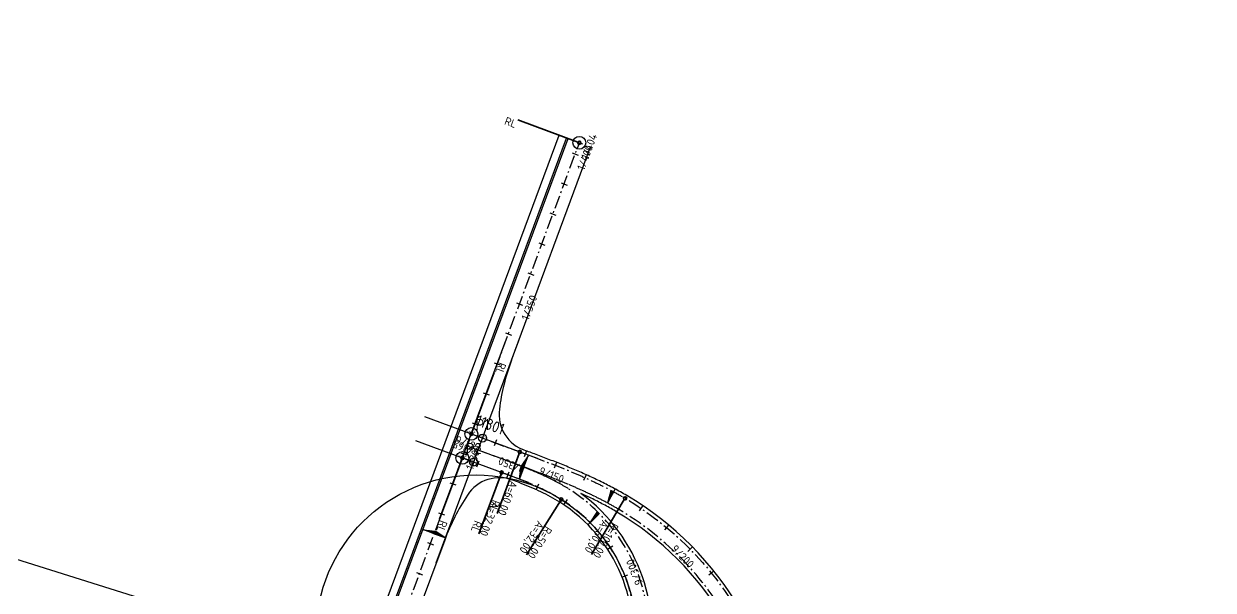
# Model space of a CAD drawing. Header units: metres. Extents: x 162815 to 178081, y 6220705 to 6240819.
# Drawn here: x 168118.8 to 168490.4, y 6228866.2 to 6229043.4 of the extents above; entities that cross this region are included whole.
import ezdxf
from ezdxf.enums import TextEntityAlignment as Align

# ---------------------------------------------------------------- set-up
doc = ezdxf.new("R2010")
doc.units = ezdxf.units.M
doc.linetypes.add('BH90-VAGMITT', pattern=[6.7, 4.2, -1, 0.5, -1])
doc.layers.get('Defpoints').update_dxf_attribs({"color": 5})
for name, color, linetype in [('00_tvångpunkter', 2, 'Continuous'), ('M-31-Centrumlinje', 4, 'BH90-VAGMITT'), ('M-31-Linjenamn', 3, 'Continuous'), ('M-312A', 3, 'Continuous'), ('M-32-Sektionering_markering', 3, 'Continuous'), ('M-32-Sektionering_text', 1, 'Continuous'), ('M-32-TP_text', 1, 'Continuous'), ('Skevningsdiagram', 1, 'Continuous')]:
    doc.layers.add(name, color=color, linetype=linetype)
doc.layers.add('M-32-TP_markering', color=3, linetype='Continuous', lineweight=35)
doc.styles.add('Iso', font='iso.shx')
doc.styles.add('ISO35', font='iso3098.shx')
doc.styles.add('ISO50', font='iso3098.shx', dxfattribs={"height": 5})
doc.styles.add('P_ISO_35', font='ISO', dxfattribs={"height": 3.5})
doc.dimstyles.new('BH90$0', dxfattribs={"dimtxt": 2.5, "dimasz": 2, "dimexe": 1, "dimexo": 5, "dimgap": 1, "dimtad": 1, "dimzin": 0, "dimdsep": 46, "dimtxsty": 'Iso', "dimblk1": 'ARCHTICK', "dimblk2": 'ARCHTICK', "dimsah": 1, "dimcen": 1.5, "dimadec": 0, "dimazin": 0, "dimtfac": 1, "dimtix": 1, "dimtmove": 0, "dimatfit": 3, "dimfxl": 1, "dimtolj": 1, "dimtzin": 0, "dimarcsym": 0})
picture_1 = doc.add_image_def('image1.png', size_in_pixel=(2309, 1928))

# ---------------------------------------------------------------- blocks, each defined once
blk = doc.blocks.new('_ARCHTICK')
at = {"color": 0, "linetype": 'ByBlock', "const_width": 0.15}
blk.add_lwpolyline([(-0.5, -0.5), (0.5, 0.5)], dxfattribs=at)
blk = doc.blocks.new('*D49')
at = {"layer": 'Defpoints', "color": 0, "lineweight": -2, "transparency": 16777216}
for p, q in [((168008.82, 6228886.44), (168015.79, 6228908.61)), ((168015.49, 6228907.66), (168158.58, 6228862.67)), ((168151.91, 6228841.46), (168158.88, 6228863.62))]:
    blk.add_line(p, q, dxfattribs=at)
at = {"layer": 'Defpoints', "color": 0, "transparency": 16777216}
for p in [(168007.32, 6228881.68), (168158.58, 6228862.67), (168150.41, 6228836.69)]:
    blk.add_point(p, dxfattribs=at)
at = {"layer": 'Defpoints', "color": 0, "lineweight": -2, "transparency": 16777216, "xscale": 2, "yscale": 2, "zscale": 2}
for p, rotation in [((168015.49, 6228907.66), 162.5468968134945), ((168158.58, 6228862.67), 342.5468968134945)]:
    blk.add_blockref('_ARCHTICK', p, dxfattribs=dict(at, rotation=rotation))
at = {"layer": 'Defpoints', "color": 0, "transparency": 16777216, "insert": (168088.33, 6228889.3), "char_height": 2.5, "attachment_point": 5, "rotation": 342.5469, "style": 'Iso'}
blk.add_mtext('\\A1;La\\P150m', dxfattribs=at)
blk = doc.blocks.new('tpkt')
at = {"layer": '00_tvångpunkter'}
blk.add_circle((0, 0), 2, dxfattribs=at)
blk = doc.blocks.new('_zniv')
at = {"color": 0}
for p, q in [((-0.43, 0), (0.43, 0)), ((0, 0.43), (0, -0.43))]:
    blk.add_line(p, q, dxfattribs=at)
at = {"color": 4, "style": 'Iso'}
blk.add_attdef('ZNIV', text='', height=2, dxfattribs=at).set_placement((0, 0), align=Align.BOTTOM_CENTER)
blk = doc.blocks.new('skevning')
at = {"layer": 'Skevningsdiagram'}
h = blk.add_hatch(dxfattribs=at)
h.set_pattern_fill('LINE', color=256, scale=2, angle=90, style=0)
h.set_pattern_definition([(90, (-3.5, -2.9835), (-0.25, 2e-17), [])])
h.paths.add_polyline_path([(0, 0.875), (0, 0), (-3.5, 0)])
blk.add_lwpolyline([(0, 0.875), (0, 0), (-3.5, 0)], close=True, dxfattribs=at)

msp = doc.modelspace()

# ---------------------------------------------------------------- linework, layer by layer
at = {"layer": 'Defpoints'}
for p, q in [((168249.366, 6228890.14), (168269.463, 6228944.311)), ((168243.984, 6228920.552), (168279.202, 6228907.487)), ((168241.202, 6228913.052), (168276.42, 6228899.987))]:
    msp.add_line(p, q, dxfattribs=at)
at = {"layer": 'Defpoints', "flags": 128}
msp.add_lwpolyline([(168247.666, 6228874.777), (168273.486, 6228944.375)], dxfattribs=at)
at = {"layer": 'Defpoints', "color": 4, "linetype": 'Continuous'}
for centre in [(168262.149, 6228913.814, 51.35), (168259.366, 6228906.313, 51.75)]:
    msp.add_circle(centre, 1.25, dxfattribs=at)
at = {"layer": 'Defpoints'}
msp.add_circle((168260.13, 6228852.298), 50, dxfattribs=at)
at = {"layer": 'M-31-Centrumlinje', "flags": 128}
msp.add_lwpolyline([(168151.976, 6228627.623), (168292.409, 6229006.163)], dxfattribs=at)
at = {"layer": 'M-31-Centrumlinje', "color": 9, "linetype": 'ByBlock', "flags": 128}
msp.add_lwpolyline([(167651.792, 6228975.184, -0.0814978), (168861.698, 6228507.076, -0.0616582), (169155.153, 6228281.686, -0.0395626), (169466.039, 6227922.612, -0.0395626)], format="xyb", dxfattribs=at)
at = {"layer": 'M-31-Centrumlinje', "flags": 128}
for points in [[(168258.633, 6228915.118), (168273.807, 6228909.489, -0.0007031), (168278.024, 6228907.92, -0.0021094), (168282.233, 6228906.327, -0.0035156), (168286.424, 6228904.687, -0.0049219), (168290.586, 6228902.976, -0.0063282), (168294.708, 6228901.172, -0.0077345), (168298.778, 6228899.253, -0.0091409), (168302.781, 6228897.198, -0.0105473), (168306.7, 6228894.987, -0.1270681), (168341.976, 6228859.525, -0.0105473), (168344.167, 6228855.595, -0.0091409), (168346.201, 6228851.581, -0.0077345), (168348.098, 6228847.501, -0.0063282), (168349.88, 6228843.369, -0.0049219), (168351.569, 6228839.198, -0.0035156), (168353.187, 6228834.999, -0.0021094), (168354.758, 6228830.782, -0.0007031), (168356.305, 6228826.556), (168361.217, 6228813.098, 0.0007031), (168362.764, 6228808.872, 0.0021094), (168364.335, 6228804.655, 0.0035156), (168365.953, 6228800.456, 0.0049219), (168367.641, 6228796.285, 0.0063282), (168369.423, 6228792.153, 0.0077345), (168371.321, 6228788.073, 0.0091409), (168373.355, 6228784.059, 0.0105473), (168375.545, 6228780.128, 0.0754621), (168394.433, 6228756.802, 0.0116678), (168398.218, 6228753.511, 0.00992), (168402.142, 6228750.387, 0.0081724), (168406.177, 6228747.406, 0.0064248), (168410.297, 6228744.545, 0.0046772), (168414.479, 6228741.775, 0.0029297), (168418.703, 6228739.07, 0.0266622), (168475.407, 6228707.274, 0.0028806), (168482.634, 6228703.767, 0.0020576), (168489.895, 6228700.332, 0.0012345), (168497.179, 6228696.946, 0.0004115), (168504.474, 6228693.583, -0.0000382), (168506.696, 6228692.56, -0.0001145), (168508.918, 6228691.536, -0.0172688), (168755.984, 6228567.104)], [(168048.737, 6228870.753, -0.0071276), (168156.991, 6228834.361, -0.0015916), (168189.026, 6228822.953, -0.0005305), (168221.012, 6228811.409, 0.0008), (168224.625, 6228810.107, 0.0024), (168228.246, 6228808.828, 0.004), (168231.882, 6228807.595, 0.0056001), (168235.542, 6228806.433, 0.0072001), (168239.23, 6228805.364, 0.0088002), (168242.951, 6228804.414, 0.0104004), (168246.705, 6228803.608, 0.0120006), (168250.491, 6228802.971, 0.0136008), (168254.305, 6228802.528, 0.0152012), (168258.138, 6228802.305, 0.0168016), (168261.977, 6228802.328, 0.0184021), (168265.805, 6228802.621, 0.7087877), (168286.751, 6228894.623, 0.0156457), (168283.805, 6228896.345, 0.0128007), (168280.765, 6228897.898, 0.0099559), (168277.658, 6228899.311, 0.0071112), (168274.505, 6228900.617, 0.0042667), (168271.323, 6228901.851, 0.0014222), (168268.126, 6228903.049), (168255.852, 6228907.622)]]:
    msp.add_lwpolyline(points, format="xyb", dxfattribs=at)
at = {"layer": 'M-31-Centrumlinje'}
for points in [[(168256.854, 6228798.326, 0.0046264), (168258.096, 6228798.28, 0.0168016), (168262.204, 6228798.305, 0.0184021), (168266.325, 6228798.62, 0.7087733), (168288.952, 6228897.98, 0.0156457), (168285.787, 6228899.832, 0.0128007), (168282.565, 6228901.478, 0.0099559), (168279.314, 6228902.957, 0.0071112), (168276.055, 6228904.307, 0.0042667), (168272.809, 6228905.566, 0.0014222), (168269.592, 6228906.772), (168260.757, 6228910.064)], [(168338.524, 6228857.505, 0.1270681), (168304.66, 6228891.547, 0.0105473), (168300.89, 6228893.674, 0.0091409), (168297.017, 6228895.662, 0.0077345), (168293.059, 6228897.528, 0.0063282), (168289.029, 6228899.292, 0.0049219), (168284.94, 6228900.972, 0.0035156), (168280.801, 6228902.592, 0.0021094), (168276.624, 6228904.173, 0.0007031), (168272.417, 6228905.738), (168257.241, 6228911.368)]]:
    msp.add_lwpolyline(points, format="xyb", dxfattribs=at)
at = {"layer": 'M-312A'}
for p, q in [((168182.306, 6228728.784), (168286.081, 6229008.511)), ((168184.649, 6228727.914), (168288.425, 6229007.642)), ((168185.118, 6228727.74), (168288.893, 6229007.468)), ((168271.192, 6228938.19), (168295.925, 6229004.859)), ((168250.323, 6228881.937), (168166.538, 6228656.093))]:
    msp.add_line(p, q, dxfattribs=at)
for points in [[(168342.839, 6228860.03, 0.1270681), (168307.21, 6228895.847, 0.0105473), (168303.254, 6228898.079, 0.0091409), (168299.219, 6228900.151, 0.0077345), (168295.121, 6228902.083, 0.0063282), (168290.975, 6228903.897, 0.0049219), (168286.795, 6228905.615, 0.0035156), (168282.591, 6228907.261, 0.0021094), (168278.374, 6228908.856, 0.000606), (168274.738, 6228910.21)], [(168042.718, 6228873.726, -0.0075455), (168157.393, 6228835.279, -0.0015914), (168189.434, 6228823.868, -0.0005305), (168221.421, 6228812.324, 0.0008), (168225.031, 6228811.022, 0.0024), (168228.642, 6228809.746, 0.004), (168232.264, 6228808.519, 0.0056001), (168235.902, 6228807.363, 0.0072001), (168239.563, 6228806.302, 0.0088002), (168243.249, 6228805.361, 0.0104004), (168246.963, 6228804.563, 0.0120006), (168250.702, 6228803.934, 0.0136008), (168254.462, 6228803.497, 0.0152012), (168258.234, 6228803.278, 0.0168016), (168262.006, 6228803.301, 0.0184021), (168265.76, 6228803.588, 0.7087733), (168286.29, 6228893.748, 0.0156457), (168283.399, 6228895.439, 0.0128007), (168280.405, 6228896.969, 0.0099559), (168277.334, 6228898.365, 0.0071112), (168274.207, 6228899.661, 0.0031244), (168271.891, 6228900.565, 0.0014222)], [(168259.663, 6228797.257, 0.0103819), (168262.243, 6228797.306, 0.0184021), (168266.438, 6228797.627, 0.6811212), (168292.872, 6228896.515, 0.0156457)], [(168337.661, 6228857, 0.1270681), (168304.15, 6228890.687, 0.0105473), (168300.417, 6228892.793, 0.0091409), (168296.576, 6228894.764, 0.0072929), (168292.872, 6228896.515, 0.0063282)]]:
    msp.add_lwpolyline(points, format="xyb", dxfattribs=at)
for centre, radius, start, end in [((168336.821, 6228913.843), 70, 159.64584, 172.60534), ((168279.304, 6228921.308), 12, 172.60534, 251.63517), ((168267.462, 6228889.412), 12, 68.34132, 146.72383), ((168315.952, 6228857.589), 70, 146.72383, 159.64584)]:
    msp.add_arc(centre, radius, start, end, dxfattribs=at)
at = {"layer": 'M-32-Sektionering_markering'}
for p, q in [((168291.472, 6229006.511), (168293.347, 6229005.816)), ((168290.167, 6229002.995), (168292.042, 6229002.299)), ((168286.689, 6228993.619), (168288.564, 6228992.924)), ((168283.211, 6228984.244), (168285.086, 6228983.548)), ((168279.733, 6228974.868), (168281.608, 6228974.173)), ((168276.254, 6228965.493), (168278.129, 6228964.797)), ((168272.776, 6228956.117), (168274.651, 6228955.421)), ((168269.298, 6228946.741), (168271.173, 6228946.046)), ((168265.82, 6228937.366), (168267.695, 6228936.67)), ((168262.341, 6228927.99), (168264.217, 6228927.295)), ((168258.863, 6228918.615), (168260.738, 6228917.919)), ((168258.981, 6228916.056), (168258.285, 6228914.181)), ((168266.519, 6228913.259), (168265.823, 6228911.384)), ((168255.385, 6228909.239), (168257.26, 6228908.543)), ((168275.894, 6228909.781), (168275.198, 6228907.906)), ((168255.503, 6228906.685), (168256.201, 6228908.559)), ((168260.376, 6228904.869), (168261.075, 6228906.744)), ((168285.261, 6228906.224), (168284.529, 6228904.362)), ((168269.745, 6228901.377), (168270.447, 6228903.25)), ((168294.53, 6228902.35), (168293.711, 6228900.525)), ((168251.907, 6228899.863), (168253.782, 6228899.168)), ((168278.945, 6228897.646), (168279.776, 6228899.465)), ((168303.57, 6228897.909), (168302.618, 6228896.15)), ((168287.55, 6228892.908), (168288.669, 6228894.566)), ((168248.429, 6228890.488), (168250.304, 6228889.792)), ((168312.206, 6228892.684), (168311.087, 6228891.026)), ((168295.071, 6228886.651), (168296.497, 6228888.053)), ((168320.281, 6228886.624), (168319.002, 6228885.086)), ((168244.95, 6228881.112), (168246.825, 6228880.416)), ((168301.2, 6228879.024), (168302.876, 6228880.115)), ((168327.71, 6228879.788), (168326.284, 6228878.386)), ((168334.42, 6228872.245), (168332.861, 6228870.992)), ((168241.472, 6228871.737), (168243.347, 6228871.041)), ((168305.691, 6228870.332), (168307.55, 6228871.069))]:
    msp.add_line(p, q, dxfattribs=at)
at = {"layer": 'M-32-Sektionering_text'}
for p, q in [((168291.472, 6229006.511), (168293.347, 6229005.816)), ((168290.167, 6229002.995), (168292.042, 6229002.299)), ((168272.776, 6228956.117), (168274.651, 6228955.421)), ((168258.981, 6228916.056), (168258.285, 6228914.181)), ((168255.385, 6228909.239), (168257.26, 6228908.543)), ((168255.503, 6228906.685), (168256.201, 6228908.559)), ((168285.261, 6228906.224), (168284.529, 6228904.362)), ((168269.745, 6228901.377), (168270.447, 6228903.25)), ((168327.71, 6228879.788), (168326.284, 6228878.386)), ((168305.691, 6228870.332), (168307.55, 6228871.069))]:
    msp.add_line(p, q, dxfattribs=at)
at = {"layer": 'M-32-TP_markering'}
for p, q in [((168291.94, 6229006.337), (168273.189, 6229013.294)), ((168258.807, 6228915.587), (168265.763, 6228934.338)), ((168255.677, 6228907.154), (168248.695, 6228888.412)), ((168255.845, 6228907.598), (168255.496, 6228906.661)), ((168259.357, 6228906.29), (168259.008, 6228905.353)), ((168273.633, 6228909.02), (168266.677, 6228890.269)), ((168267.952, 6228902.581), (168260.969, 6228883.839)), ((168268.166, 6228903.008), (168267.817, 6228902.071)), ((168268.166, 6228903.008), (168267.817, 6228902.071)), ((168286.484, 6228894.199), (168275.836, 6228877.27)), ((168286.786, 6228894.583), (168286.253, 6228893.737)), ((168286.786, 6228894.583), (168286.253, 6228893.737)), ((168306.445, 6228894.557), (168296.244, 6228877.354))]:
    msp.add_line(p, q, dxfattribs=at)
for centre, radius in [((168292.409, 6229006.163), 0.5), ((168258.633, 6228915.118), 0.5), ((168273.807, 6228909.489), 0.5), ((168255.852, 6228907.622), 0.5), ((168255.854, 6228907.622), 0.025), ((168259.366, 6228906.313), 0.025), ((168268.126, 6228903.049), 0.5), ((168268.175, 6228903.031), 0.025), ((168268.175, 6228903.031), 0.025), ((168286.751, 6228894.623), 0.5), ((168286.799, 6228894.605), 0.025), ((168286.799, 6228894.605), 0.025), ((168306.7, 6228894.987), 0.5)]:
    msp.add_circle(centre, radius, dxfattribs=at)

# ---------------------------------------------------------------- block references
at = {"layer": 'Defpoints'}
for p in [(168292.409, 6229006.163), (168258.633, 6228915.118), (168255.85, 6228907.618)]:
    msp.add_blockref('tpkt', p, dxfattribs=at)
at = {"layer": 'Defpoints', "xscale": 0.4, "yscale": 0.4, "zscale": 0.4}
for p, values in [((168258.633, 6228915.118), {'ZNIV': '51.44'}), ((168262.149, 6228913.814), {'ZNIV': '51.35'}), ((168255.852, 6228907.622), {'ZNIV': '51.84'}), ((168259.366, 6228906.313), {'ZNIV': '51.75'})]:
    msp.add_blockref('_zniv', p, dxfattribs=at).add_auto_attribs(values)
at = {"layer": 'Defpoints'}
for p, xscale, rotation in [((168275.074, 6228904.694), -1.1, 69.64587), ((168275.074, 6228904.694), 1.1, 69.64587), ((168303.094, 6228897.03), 1.1, 61.57071000000001), ((168298.53, 6228890.051), 1.1, 44.51341666662001), ((168247.05, 6228883.897), -1, 339.6458438168624)]:
    msp.add_blockref('skevning', p, dxfattribs=dict(at, xscale=xscale, rotation=rotation))
at = {"layer": 'Defpoints', "rotation": 339.6458449929601}
msp.add_blockref('skevning', (168247.05, 6228883.897), dxfattribs=at)

# ---------------------------------------------------------------- texts
at = {"layer": 'Defpoints', "color": 7, "linetype": 'Continuous', "style": 'ISO35'}
for s, p in [('P1', (168262.149, 6228916.314, 51.35)), ('P2', (168259.366, 6228908.813, 51.75))]:
    msp.add_text(s, height=3.5, dxfattribs=at).set_placement(p, align=Align.CENTER)
at = {"layer": 'M-31-Linjenamn', "style": 'P_ISO_35'}
msp.add_text('11301', height=3.5, rotation=339.64585, dxfattribs=at).set_placement((168259.676, 6228917.931))
at = {"layer": 'M-32-Sektionering_text', "style": 'ISO50'}
for s, rotation, p in [('1/404', 69.64584, (168294.284, 6229005.468)), ('1/400', 69.64584, (168292.98, 6229001.952)), ('1/350', 69.64584, (168275.589, 6228955.074)), ('9/365', 159.56561, (168256.55, 6228909.496)), ('9/122', 339.64585, (168257.937, 6228913.243)), ('1/300', 69.64584, (168258.198, 6228908.195)), ('9/350', 159.44198, (168270.798, 6228904.186)), ('9/150', 338.52741, (168284.163, 6228903.432)), ('9/200', 314.51865, (168325.571, 6228877.685)), ('9/300', 111.59511, (168308.48, 6228871.437))]:
    msp.add_text(s, height=2.5, rotation=rotation, dxfattribs=at).set_placement(p, align=Align.TOP_CENTER)
at = {"layer": 'M-32-TP_text', "style": 'ISO35'}
for s, height, rotation, p in [('RL', 2.5, 339.64584, (168273.102, 6229013.059)), ('RL', 0.125, 249.56561, (168267.805, 6228902.075)), ('RL', 0.125, 249.56561, (168267.805, 6228902.075)), ('RL', 2.5, 249.64585, (168266.442, 6228890.356)), ('A=32,00', 0.125, 237.83143, (168286.243, 6228893.744)), ('A=32,00', 0.125, 237.83143, (168286.243, 6228893.744)), ('RL', 2.5, 249.56561, (168260.735, 6228883.926)), ('A=32,00', 2.5, 237.83143, (168275.625, 6228877.403)), ('A=60,00', 2.5, 239.33259, (168296.029, 6228877.482))]:
    msp.add_text(s, height=height, rotation=rotation, dxfattribs=at).set_placement(p, align=Align.TOP_RIGHT)
for s, height, rotation, p in [('RL', 2.5, 249.64585, (168265.997, 6228934.251)), ('A=32,00', 0.125, 249.56561, (168267.828, 6228902.066)), ('A=32,00', 0.125, 249.56561, (168267.828, 6228902.066)), ('A=60,00', 2.5, 249.64585, (168266.911, 6228890.182)), ('R=50,00', 0.125, 237.83143, (168286.264, 6228893.73)), ('R=50,00', 0.125, 237.83143, (168286.264, 6228893.73)), ('A=32,00', 2.5, 249.56561, (168261.203, 6228883.752)), ('R=100,00', 2.5, 239.33259, (168296.459, 6228877.227)), ('R=50,00', 2.5, 237.83143, (168276.048, 6228877.136))]:
    msp.add_text(s, height=height, rotation=rotation, dxfattribs=at).set_placement(p, align=Align.RIGHT)
for height, rotation, p in [(0.125, 249.5656, (168255.508, 6228906.657)), (0.125, 249.56561, (168259.02, 6228905.348)), (2.5, 249.56561, (168248.929, 6228888.325))]:
    msp.add_text('RL', height=height, rotation=rotation, dxfattribs=at).set_placement(p)

# ---------------------------------------------------------------- dimensions: what is measured, and where the dimension line sits
at = {"layer": 'Defpoints'}
dim = msp.add_linear_dim(base=(168158.582, 6228862.67), p1=(168007.319, 6228881.675), p2=(168150.415, 6228836.691), angle=342.5469, text='La\\P150m', dimstyle='BH90$0', override={"dimtmove": 1}, dxfattribs=at)
dim.commit()
dim.dimension.update_dxf_attribs({"geometry": '*D49', "text_midpoint": (168088.335, 6228889.298)})

# ---------------------------------------------------------------- pictures from other files: only their frames are drawn
at = {"layer": '00_tvångpunkter'}
image = msp.add_image(picture_1, insert=(166845.455, 6228001.945), size_in_units=(2512.527, 2097.944), dxfattribs=at)
image.dxf.flags = 7

doc.saveas('drawing.dxf')
